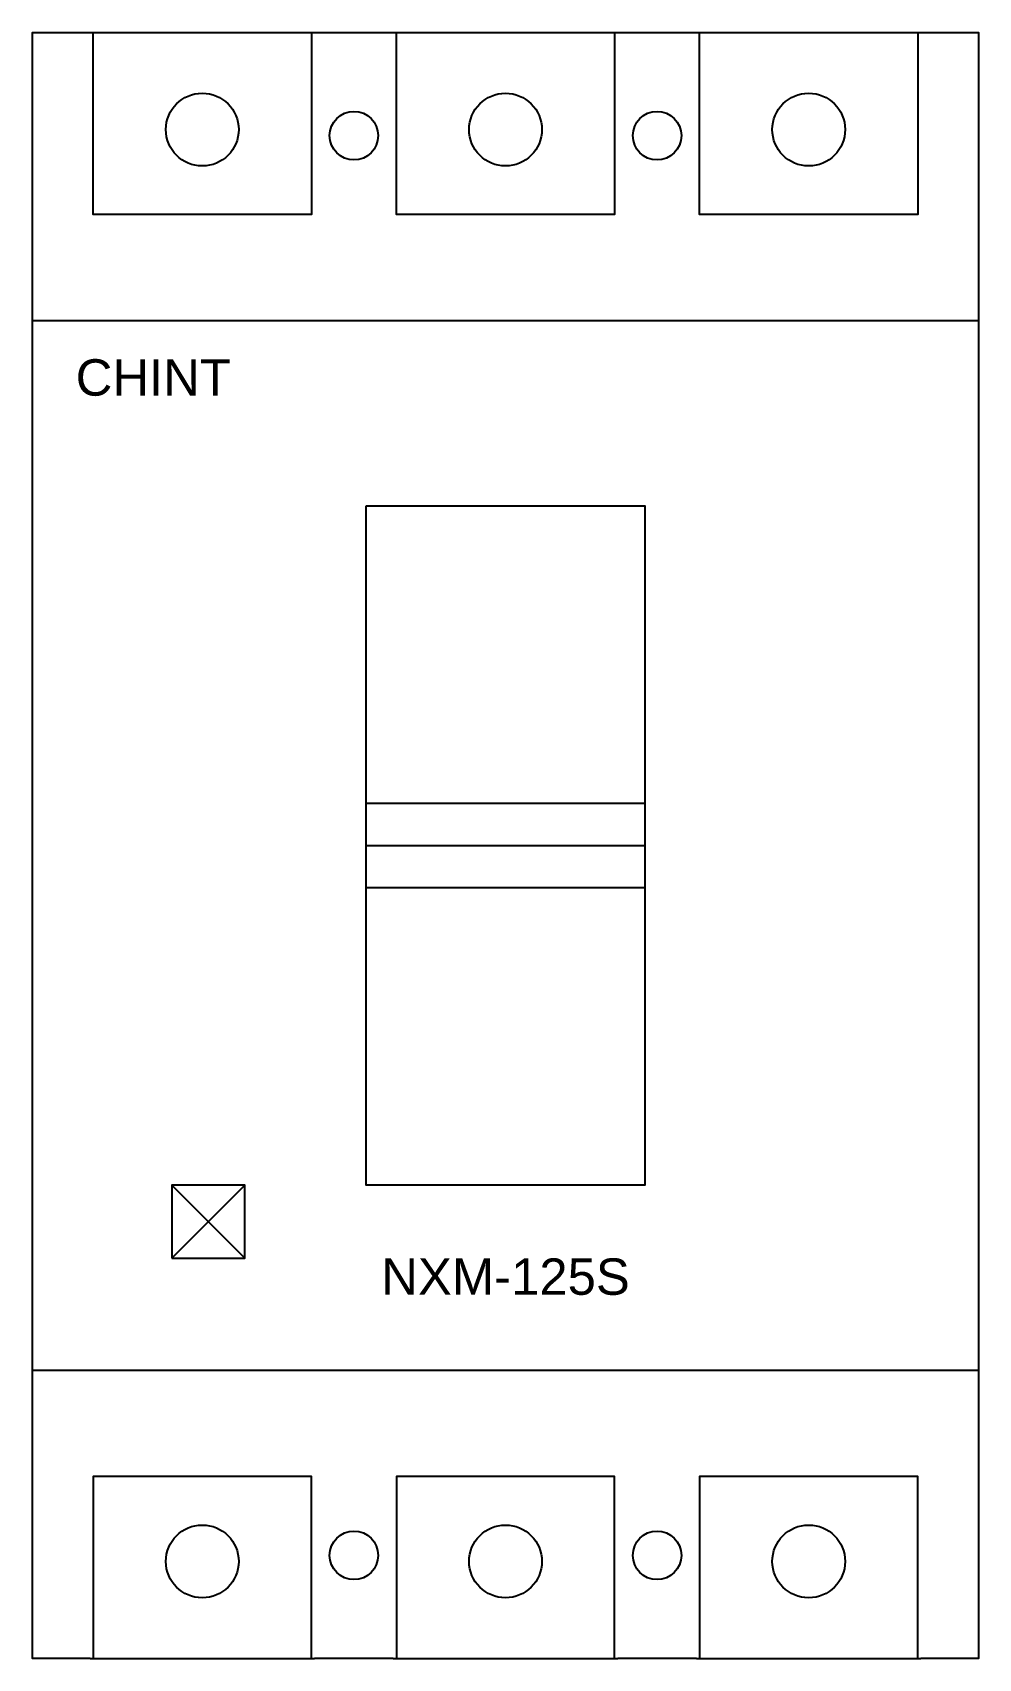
# Model space of a CAD drawing. Header units: inches. Extents: x 0 to 78, y 0 to 134.
import ezdxf

# ---------------------------------------------------------------- set-up
doc = ezdxf.new("R2010")
doc.units = ezdxf.units.IN
doc.styles.add('Arial', font='arial.ttf')

# ---------------------------------------------------------------- blocks, each defined once
blk = doc.blocks.new('nxm-125-1')
at = {"color": 1}
for p, q in [((29469.16, -128993.18), (29487.66, -128993.18)), ((29469.16, -129127.18), (29487.66, -129127.18))]:
    blk.add_line(p, q, dxfattribs=at)
at = {"color": 2}
for p, q in [((29494.16, -128993.18), (29512.66, -128993.18)), ((29494.16, -129127.18), (29512.66, -129127.18))]:
    blk.add_line(p, q, dxfattribs=at)
at = {"color": 5}
for p, q in [((29519.16, -128993.18), (29537.66, -128993.18)), ((29519.16, -129127.18), (29537.66, -129127.18))]:
    blk.add_line(p, q, dxfattribs=at)
at = {"color": 7}
for p, q in [((29542.41, -129016.93), (29464.41, -129016.93)), ((29491.91, -129060.18), (29514.91, -129060.18)), ((29475.91, -129094.18), (29481.91, -129088.18)), ((29481.91, -129094.18), (29475.91, -129088.18)), ((29464.41, -129103.43), (29542.41, -129103.43))]:
    blk.add_line(p, q, dxfattribs=at)
for points in [[(29469.16, -129127.18), (29464.41, -129127.18), (29464.41, -128993.18), (29469.16, -128993.18)], [(29487.66, -128993.18), (29494.16, -128993.18)], [(29512.66, -128993.18), (29519.16, -128993.18)], [(29537.66, -128993.18), (29542.41, -128993.18), (29542.41, -129127.18), (29537.66, -129127.18)], [(29494.16, -129127.18), (29487.66, -129127.18)], [(29519.16, -129127.18), (29512.66, -129127.18)]]:
    blk.add_lwpolyline(points, dxfattribs=at)
at = {"color": 1}
for points in [[(29487.41, -128993.18), (29487.41, -129008.18), (29469.41, -129008.18), (29469.41, -128993.18)], [(29487.41, -129127.18), (29487.41, -129112.18), (29469.41, -129112.18), (29469.41, -129127.18)]]:
    blk.add_lwpolyline(points, dxfattribs=at)
at = {"color": 2}
for points in [[(29512.41, -128993.18), (29512.41, -129008.18), (29494.41, -129008.18), (29494.41, -128993.18)], [(29512.41, -129127.18), (29512.41, -129112.18), (29494.41, -129112.18), (29494.41, -129127.18)]]:
    blk.add_lwpolyline(points, dxfattribs=at)
at = {"color": 5}
for points in [[(29537.41, -128993.18), (29537.41, -129008.18), (29519.41, -129008.18), (29519.41, -128993.18)], [(29537.41, -129127.18), (29537.41, -129112.18), (29519.41, -129112.18), (29519.41, -129127.18)]]:
    blk.add_lwpolyline(points, dxfattribs=at)
at = {"color": 7}
for points in [[(29491.91, -129032.18), (29514.91, -129032.18), (29514.91, -129088.18), (29491.91, -129088.18)], [(29491.91, -129056.68), (29514.91, -129056.68), (29514.91, -129063.68), (29491.91, -129063.68)], [(29475.91, -129094.18), (29481.91, -129094.18), (29481.91, -129088.18), (29475.91, -129088.18)]]:
    blk.add_lwpolyline(points, close=True, dxfattribs=at)
at = {"color": 1}
for centre in [(29478.41, -129001.18), (29478.41, -129119.18)]:
    blk.add_circle(centre, 3, dxfattribs=at)
at = {"color": 2}
for centre in [(29503.41, -129001.18), (29503.41, -129119.18)]:
    blk.add_circle(centre, 3, dxfattribs=at)
at = {"color": 5}
for centre in [(29528.41, -129001.18), (29528.41, -129119.18)]:
    blk.add_circle(centre, 3, dxfattribs=at)
at = {"color": 7}
for centre in [(29490.91, -129001.68), (29515.91, -129001.68), (29490.91, -129118.68), (29515.91, -129118.68)]:
    blk.add_circle(centre, 2, dxfattribs=at)
at = {"color": 7, "char_height": 3, "attachment_point": 5, "style": 'Arial'}
for s, insert, width in [('CHINT', (29474.37, -129021.63), 12.8015), ('NXM-125S', (29503.41, -129095.73), 34.0899)]:
    blk.add_mtext(s, dxfattribs=dict(at, insert=insert, width=width))

msp = doc.modelspace()

# ---------------------------------------------------------------- block references
msp.add_blockref('nxm-125-1', (-29464.41, 129127.18))

doc.saveas('drawing.dxf')
